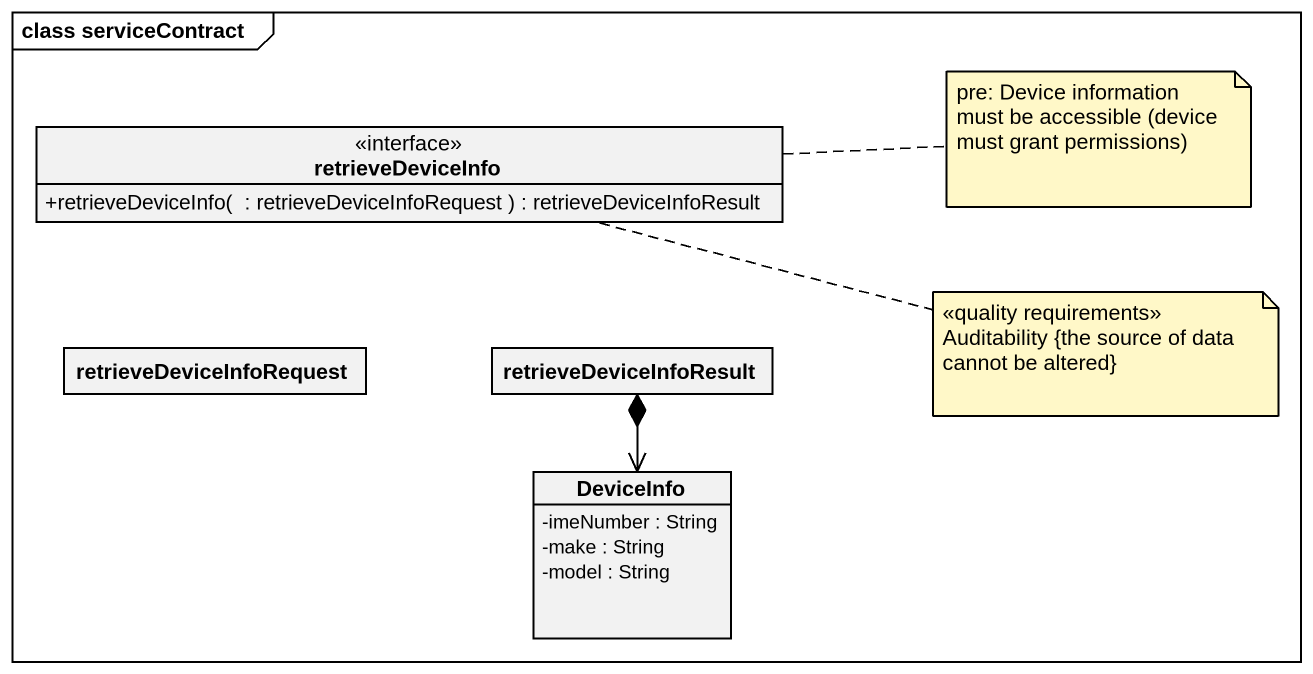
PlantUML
@startuml
mainframe class serviceContract
hide circle
hide empty members
skinparam classAttributeIconSize 0
interface retrieveDeviceInfo {
  +retrieveDeviceInfo(  : retrieveDeviceInfoRequest ) : retrieveDeviceInfoResult
}
class retrieveDeviceInfoRequest
class retrieveDeviceInfoResult
class DeviceInfo {
  -imeNumber : String
  -make : String
  -model : String
}
retrieveDeviceInfoResult *--> DeviceInfo
note right of retrieveDeviceInfo : pre: Device information must be accessible (device must grant permissions)
note right of retrieveDeviceInfo
  <<quality requirements>>
  Auditability {the source of data cannot be altered}
end note
@enduml
